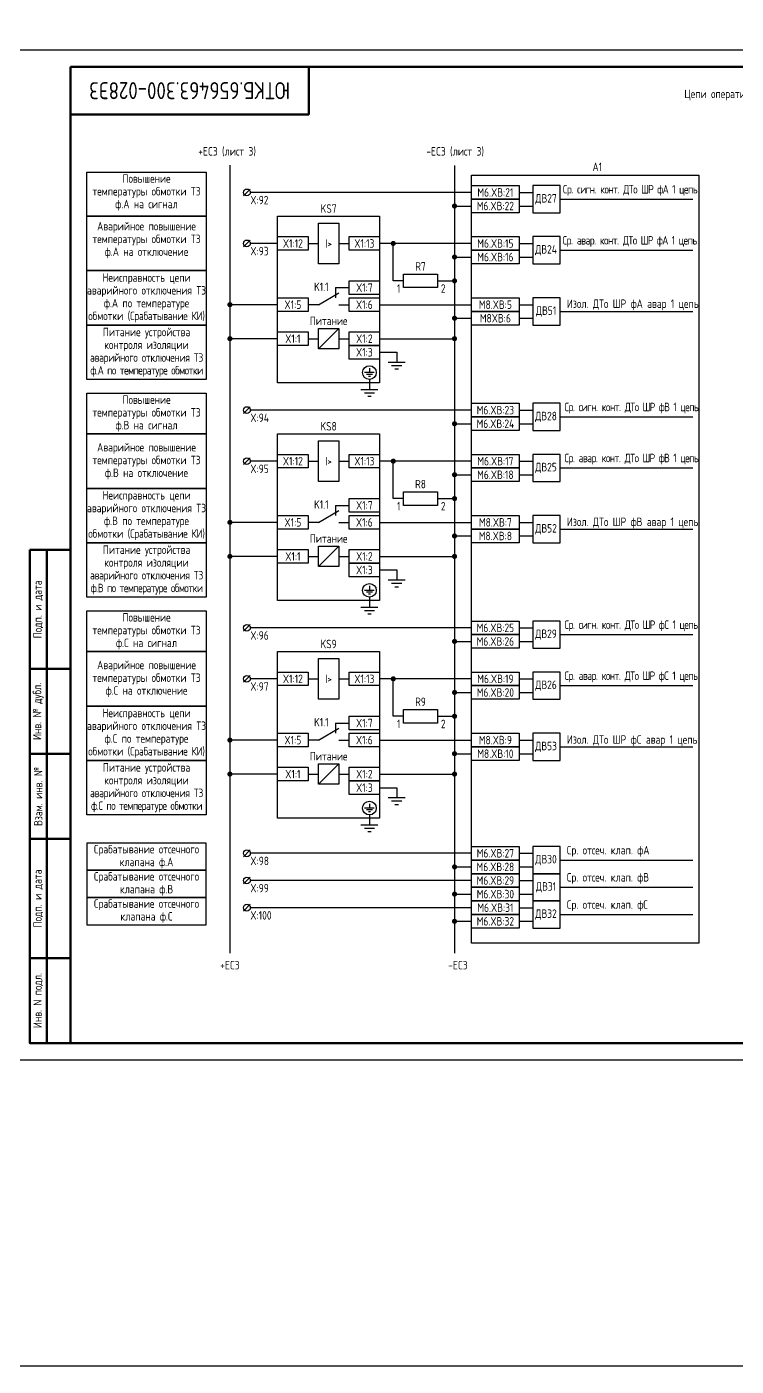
# Model space of a CAD drawing. Header units: millimetres. Extents: x -1117 to 4572, y -90 to 586.
# Drawn here: x 1267.1 to 1475.6, y -90 to 303.8 of the extents above; entities that cross this region are included whole.
import ezdxf

# ---------------------------------------------------------------- set-up
doc = ezdxf.new("R2010")
doc.units = ezdxf.units.MM
doc.styles.add('Gost_type_A', font='GOST_A.TTF')

# ---------------------------------------------------------------- blocks, each defined once
blk = doc.blocks.new('Штамп угловой верхний')
at = {"lineweight": 50}
blk.add_lwpolyline([(0, 0), (70, 0), (70, -14), (0, -14)], close=True, dxfattribs=at)
blk = doc.blocks.new('Формат_А3')
blk.add_lwpolyline([(-420, 297), (0, 297), (0, 0), (-420, 0)], close=True)
at = {"lineweight": 50}
blk.add_lwpolyline([(-400, 292), (-5, 292), (-5, 5), (-400, 5)], close=True, dxfattribs=at)
blk = doc.blocks.new('Штамп левый нижний')
at = {"lineweight": 50}
for points in [[(-12, 145), (-7, 145), (-7, 110), (-12, 110)], [(-7, 145), (0, 145), (0, 110), (-7, 110)], [(-12, 110), (-7, 110), (-7, 85), (-12, 85)], [(-7, 110), (0, 110), (0, 85), (-7, 85)], [(-12, 85), (-7, 85), (-7, 60), (-12, 60)], [(-7, 85), (0, 85), (0, 60), (-7, 60)], [(-12, 60), (-7, 60), (-7, 25), (-12, 25)], [(-7, 60), (0, 60), (0, 25), (-7, 25)], [(-12, 25), (-7, 25), (-7, 0), (-12, 0)], [(-7, 25), (0, 25), (0, 0), (-7, 0)]]:
    blk.add_lwpolyline(points, close=True, dxfattribs=at)
at = {"char_height": 2.5, "attachment_point": 5, "rotation": 90, "style": 'Gost_type_A'}
for s, insert, width in [('Подп. и дата', (-9.5, 127.5), 35), ('Инв. № дубл.', (-9.5, 97.5), 25), ('Взам. инв. №', (-9.5, 72.5), 25), ('Подп. и дата', (-9.5, 42.5), 35), ('Инв. N подл.', (-9.5, 12.5), 25)]:
    blk.add_mtext(s, dxfattribs=dict(at, insert=insert, width=width))
blk = doc.blocks.new('POINT')
at = {"const_width": 0.75}
blk.add_lwpolyline([(-0.375, 0, 1), (0.375, 0, 1)], format="xyb", close=True, dxfattribs=at)

msp = doc.modelspace()

# ---------------------------------------------------------------- linework, layer by layer
for p, q in [((1326.82, 263.07), (1326.82, 31.43)), ((1392.82, 262.97), (1392.82, 31.43)), ((1332.82, 256.07), (1330.82, 254.07)), ((1397.82, 255.07), (1332.82, 255.07)), ((1411.82, 255.07), (1415.82, 255.07)), ((1423.82, 253.07), (1462.82, 253.07)), ((1392.82, 251.07), (1397.82, 251.07)), ((1411.82, 251.07), (1415.82, 251.07)), ((1332.82, 241.07), (1330.82, 239.07)), ((1340.82, 240.07), (1332.82, 240.07)), ((1349.82, 240.07), (1352.82, 240.07)), ((1358.82, 240.07), (1361.82, 240.07)), ((1397.82, 240.07), (1370.82, 240.07)), ((1374.82, 229.07), (1374.82, 240.07)), ((1411.82, 240.07), (1415.82, 240.07)), ((1423.82, 238.07), (1462.82, 238.07)), ((1392.82, 236.07), (1397.82, 236.07)), ((1411.82, 236.07), (1415.82, 236.07)), ((1377.82, 229.07), (1374.82, 229.07)), ((1387.82, 229.07), (1392.82, 229.07)), ((1352.82, 222.07), (1358.82, 225.53)), ((1357.82, 227.07), (1361.82, 227.07)), ((1357.82, 227.07), (1357.82, 224.07)), ((1340.82, 222.07), (1326.82, 222.07)), ((1352.82, 222.07), (1349.82, 222.07)), ((1358.82, 222.07), (1361.82, 222.07)), ((1370.82, 222.07), (1397.82, 222.07)), ((1411.82, 222.07), (1415.82, 222.07)), ((1392.82, 218.07), (1397.82, 218.07)), ((1411.82, 218.07), (1415.82, 218.07)), ((1423.82, 220.07), (1462.82, 220.07)), ((1352.82, 209.07), (1358.82, 215.07)), ((1340.82, 212.07), (1326.82, 212.07)), ((1349.82, 212.07), (1352.82, 212.07)), ((1358.82, 212.07), (1361.82, 212.07)), ((1370.82, 212.07), (1392.82, 212.07)), ((1370.82, 208.07), (1375.82, 208.07)), ((1332.82, 192.07), (1330.82, 190.07)), ((1397.82, 191.07), (1332.82, 191.07)), ((1411.82, 191.07), (1415.82, 191.07)), ((1423.82, 189.07), (1462.82, 189.07)), ((1392.82, 187.07), (1397.82, 187.07)), ((1411.82, 187.07), (1415.82, 187.07)), ((1332.82, 177.07), (1330.82, 175.07)), ((1340.82, 176.07), (1332.82, 176.07)), ((1349.82, 176.07), (1352.82, 176.07)), ((1358.82, 176.07), (1361.82, 176.07)), ((1397.82, 176.07), (1370.82, 176.07)), ((1374.82, 165.07), (1374.82, 176.07)), ((1411.82, 176.07), (1415.82, 176.07)), ((1423.82, 174.07), (1462.82, 174.07)), ((1392.82, 172.07), (1397.82, 172.07)), ((1411.82, 172.07), (1415.82, 172.07)), ((1352.82, 158.07), (1358.82, 161.53)), ((1357.82, 163.07), (1361.82, 163.07)), ((1357.82, 163.07), (1357.82, 160.07)), ((1377.82, 165.07), (1374.82, 165.07)), ((1387.82, 165.07), (1392.82, 165.07)), ((1340.82, 158.07), (1326.82, 158.07)), ((1352.82, 158.07), (1349.82, 158.07)), ((1358.82, 158.07), (1361.82, 158.07)), ((1370.82, 158.07), (1397.82, 158.07)), ((1411.82, 158.07), (1415.82, 158.07)), ((1392.82, 154.07), (1397.82, 154.07)), ((1411.82, 154.07), (1415.82, 154.07)), ((1423.82, 156.07), (1462.82, 156.07)), ((1352.82, 145.07), (1358.82, 151.07)), ((1340.82, 148.07), (1326.82, 148.07)), ((1349.82, 148.07), (1352.82, 148.07)), ((1358.82, 148.07), (1361.82, 148.07)), ((1370.82, 148.07), (1392.82, 148.07)), ((1370.82, 144.07), (1375.82, 144.07)), ((1332.82, 128.07), (1330.82, 126.07)), ((1397.82, 127.07), (1332.82, 127.07)), ((1411.82, 127.07), (1415.82, 127.07)), ((1392.82, 123.07), (1397.82, 123.07)), ((1411.82, 123.07), (1415.82, 123.07)), ((1423.82, 125.07), (1462.82, 125.07)), ((1332.82, 113.07), (1330.82, 111.07)), ((1340.82, 112.07), (1332.82, 112.07)), ((1349.82, 112.07), (1352.82, 112.07)), ((1358.82, 112.07), (1361.82, 112.07)), ((1397.82, 112.07), (1370.82, 112.07)), ((1374.82, 101.07), (1374.82, 112.07)), ((1411.82, 112.07), (1415.82, 112.07)), ((1392.82, 108.07), (1397.82, 108.07)), ((1411.82, 108.07), (1415.82, 108.07)), ((1423.82, 110.07), (1462.82, 110.07)), ((1357.82, 99.07), (1361.82, 99.07)), ((1357.82, 99.07), (1357.82, 96.07)), ((1377.82, 101.07), (1374.82, 101.07)), ((1387.82, 101.07), (1392.82, 101.07)), ((1352.82, 94.07), (1358.82, 97.53)), ((1340.82, 94.07), (1326.82, 94.07)), ((1352.82, 94.07), (1349.82, 94.07)), ((1358.82, 94.07), (1361.82, 94.07)), ((1370.82, 94.07), (1397.82, 94.07)), ((1411.82, 94.07), (1415.82, 94.07)), ((1423.82, 92.07), (1462.82, 92.07)), ((1352.82, 81.07), (1358.82, 87.07)), ((1392.82, 90.07), (1397.82, 90.07)), ((1411.82, 90.07), (1415.82, 90.07)), ((1340.82, 84.07), (1326.82, 84.07)), ((1349.82, 84.07), (1352.82, 84.07)), ((1358.82, 84.07), (1361.82, 84.07)), ((1370.82, 84.07), (1392.82, 84.07)), ((1370.82, 80.07), (1375.82, 80.07)), ((1332.82, 61.79), (1330.82, 59.79)), ((1397.82, 60.79), (1332.82, 60.79)), ((1411.82, 60.79), (1415.82, 60.79)), ((1392.82, 56.79), (1397.82, 56.79)), ((1411.82, 56.79), (1415.82, 56.79)), ((1423.82, 58.79), (1462.82, 58.79)), ((1332.82, 53.79), (1330.82, 51.79)), ((1397.82, 52.79), (1332.82, 52.79)), ((1411.82, 52.79), (1415.82, 52.79)), ((1392.82, 48.79), (1397.82, 48.79)), ((1411.82, 48.79), (1415.82, 48.79)), ((1423.82, 50.79), (1462.82, 50.79)), ((1332.82, 45.79), (1330.82, 43.79)), ((1397.82, 44.79), (1332.82, 44.79)), ((1411.82, 44.79), (1415.82, 44.79)), ((1392.82, 40.79), (1397.82, 40.79)), ((1411.82, 40.79), (1415.82, 40.79)), ((1423.82, 42.79), (1462.82, 42.79))]:
    msp.add_line(p, q)
at = {"ltscale": 4.32}
for p, q in [((1378.32, 205.07), (1373.32, 205.07)), ((1375.82, 208.07), (1375.82, 205.07)), ((1369.24, 202.09), (1366.4, 202.09)), ((1368.67, 201.52), (1366.97, 201.52)), ((1368.1, 200.95), (1367.54, 200.95)), ((1367.82, 203.37), (1367.82, 202.09)), ((1377.32, 204.07), (1374.32, 204.07)), ((1376.32, 203.07), (1375.32, 203.07)), ((1370.32, 197.07), (1365.32, 197.07)), ((1367.82, 200.07), (1367.82, 197.07)), ((1369.32, 196.07), (1366.32, 196.07)), ((1368.32, 195.07), (1367.32, 195.07)), ((1375.82, 144.07), (1375.82, 141.07)), ((1369.24, 138.09), (1366.4, 138.09)), ((1367.82, 139.37), (1367.82, 138.09)), ((1378.32, 141.07), (1373.32, 141.07)), ((1377.32, 140.07), (1374.32, 140.07)), ((1376.32, 139.07), (1375.32, 139.07)), ((1368.67, 137.52), (1366.97, 137.52)), ((1368.1, 136.95), (1367.54, 136.95)), ((1367.82, 136.07), (1367.82, 133.07)), ((1370.32, 133.07), (1365.32, 133.07)), ((1369.32, 132.07), (1366.32, 132.07)), ((1368.32, 131.07), (1367.32, 131.07)), ((1375.82, 80.07), (1375.82, 77.07)), ((1367.82, 75.37), (1367.82, 74.09)), ((1378.32, 77.07), (1373.32, 77.07)), ((1377.32, 76.07), (1374.32, 76.07)), ((1376.32, 75.07), (1375.32, 75.07)), ((1369.24, 74.09), (1366.4, 74.09)), ((1368.67, 73.52), (1366.97, 73.52)), ((1368.1, 72.95), (1367.54, 72.95)), ((1367.82, 72.07), (1367.82, 69.07)), ((1370.32, 69.07), (1365.32, 69.07)), ((1369.32, 68.07), (1366.32, 68.07)), ((1368.32, 67.07), (1367.32, 67.07))]:
    msp.add_line(p, q, dxfattribs=at)
for points in [[(-1117.42, 586), (4572.48, 586), (4572.48, -90), (-1117.42, -90)], [(1319.82, 248.07), (1284.82, 248.07), (1284.82, 261.07), (1319.82, 261.07)], [(1397.82, 260.17), (1464.63, 260.17), (1464.63, 34.36), (1397.82, 34.36)], [(1397.82, 257.07), (1411.82, 257.07), (1411.82, 253.07), (1397.82, 253.07)], [(1397.82, 253.07), (1411.82, 253.07), (1411.82, 249.07), (1397.82, 249.07)], [(1319.82, 232.07), (1284.82, 232.07), (1284.82, 248.07), (1319.82, 248.07)], [(1340.82, 248.07), (1370.82, 248.07), (1370.82, 199.07), (1340.82, 199.07)], [(1352.82, 246.07), (1358.82, 246.07), (1358.82, 234.07), (1352.82, 234.07)], [(1340.82, 242.07), (1349.82, 242.07), (1349.82, 238.07), (1340.82, 238.07)], [(1361.82, 242.07), (1370.82, 242.07), (1370.82, 238.07), (1361.82, 238.07)], [(1397.82, 242.07), (1411.82, 242.07), (1411.82, 238.07), (1397.82, 238.07)], [(1397.82, 238.07), (1411.82, 238.07), (1411.82, 234.07), (1397.82, 234.07)], [(1319.82, 216.07), (1284.82, 216.07), (1284.82, 232.07), (1319.82, 232.07)], [(1361.82, 229.07), (1370.82, 229.07), (1370.82, 225.07), (1361.82, 225.07)], [(1377.82, 231.07), (1387.82, 231.07), (1387.82, 227.07), (1377.82, 227.07)], [(1340.82, 224.07), (1349.82, 224.07), (1349.82, 220.07), (1340.82, 220.07)], [(1361.82, 224.07), (1370.82, 224.07), (1370.82, 220.07), (1361.82, 220.07)], [(1397.82, 224.07), (1411.82, 224.07), (1411.82, 220.07), (1397.82, 220.07)], [(1397.82, 220.07), (1411.82, 220.07), (1411.82, 216.07), (1397.82, 216.07)], [(1319.82, 200.07), (1284.82, 200.07), (1284.82, 216.07), (1319.82, 216.07)], [(1340.82, 214.07), (1349.82, 214.07), (1349.82, 210.07), (1340.82, 210.07)], [(1352.82, 215.07), (1358.82, 215.07), (1358.82, 209.07), (1352.82, 209.07)], [(1361.82, 214.07), (1370.82, 214.07), (1370.82, 210.07), (1361.82, 210.07)], [(1361.82, 210.07), (1370.82, 210.07), (1370.82, 206.07), (1361.82, 206.07)], [(1319.82, 184.07), (1284.82, 184.07), (1284.82, 196.07), (1319.82, 196.07)], [(1397.82, 193.07), (1411.82, 193.07), (1411.82, 189.07), (1397.82, 189.07)], [(1397.82, 189.07), (1411.82, 189.07), (1411.82, 185.07), (1397.82, 185.07)], [(1319.82, 168.07), (1284.82, 168.07), (1284.82, 184.07), (1319.82, 184.07)], [(1340.82, 184.07), (1370.82, 184.07), (1370.82, 135.07), (1340.82, 135.07)], [(1352.82, 182.07), (1358.82, 182.07), (1358.82, 170.07), (1352.82, 170.07)], [(1340.82, 178.07), (1349.82, 178.07), (1349.82, 174.07), (1340.82, 174.07)], [(1361.82, 178.07), (1370.82, 178.07), (1370.82, 174.07), (1361.82, 174.07)], [(1397.82, 178.07), (1411.82, 178.07), (1411.82, 174.07), (1397.82, 174.07)], [(1397.82, 174.07), (1411.82, 174.07), (1411.82, 170.07), (1397.82, 170.07)], [(1319.82, 152.07), (1284.82, 152.07), (1284.82, 168.07), (1319.82, 168.07)], [(1377.82, 167.07), (1387.82, 167.07), (1387.82, 163.07), (1377.82, 163.07)], [(1361.82, 165.07), (1370.82, 165.07), (1370.82, 161.07), (1361.82, 161.07)], [(1340.82, 160.07), (1349.82, 160.07), (1349.82, 156.07), (1340.82, 156.07)], [(1361.82, 160.07), (1370.82, 160.07), (1370.82, 156.07), (1361.82, 156.07)], [(1397.82, 160.07), (1411.82, 160.07), (1411.82, 156.07), (1397.82, 156.07)], [(1397.82, 160.07), (1411.82, 160.07), (1411.82, 156.07), (1397.82, 156.07)], [(1397.82, 156.07), (1411.82, 156.07), (1411.82, 152.07), (1397.82, 152.07)], [(1319.82, 136.07), (1284.82, 136.07), (1284.82, 152.07), (1319.82, 152.07)], [(1340.82, 150.07), (1349.82, 150.07), (1349.82, 146.07), (1340.82, 146.07)], [(1352.82, 151.07), (1358.82, 151.07), (1358.82, 145.07), (1352.82, 145.07)], [(1361.82, 150.07), (1370.82, 150.07), (1370.82, 146.07), (1361.82, 146.07)], [(1361.82, 146.07), (1370.82, 146.07), (1370.82, 142.07), (1361.82, 142.07)], [(1319.82, 120.07), (1284.82, 120.07), (1284.82, 132.07), (1319.82, 132.07)], [(1397.82, 129.07), (1411.82, 129.07), (1411.82, 125.07), (1397.82, 125.07)], [(1397.82, 125.07), (1411.82, 125.07), (1411.82, 121.07), (1397.82, 121.07)], [(1319.82, 104.07), (1284.82, 104.07), (1284.82, 120.07), (1319.82, 120.07)], [(1340.82, 120.07), (1370.82, 120.07), (1370.82, 71.07), (1340.82, 71.07)], [(1352.82, 118.07), (1358.82, 118.07), (1358.82, 106.07), (1352.82, 106.07)], [(1340.82, 114.07), (1349.82, 114.07), (1349.82, 110.07), (1340.82, 110.07)], [(1361.82, 114.07), (1370.82, 114.07), (1370.82, 110.07), (1361.82, 110.07)], [(1397.82, 114.07), (1411.82, 114.07), (1411.82, 110.07), (1397.82, 110.07)], [(1397.82, 110.07), (1411.82, 110.07), (1411.82, 106.07), (1397.82, 106.07)], [(1319.82, 88.07), (1284.82, 88.07), (1284.82, 104.07), (1319.82, 104.07)], [(1377.82, 103.07), (1387.82, 103.07), (1387.82, 99.07), (1377.82, 99.07)], [(1361.82, 101.07), (1370.82, 101.07), (1370.82, 97.07), (1361.82, 97.07)], [(1340.82, 96.07), (1349.82, 96.07), (1349.82, 92.07), (1340.82, 92.07)], [(1361.82, 96.07), (1370.82, 96.07), (1370.82, 92.07), (1361.82, 92.07)], [(1397.82, 96.07), (1411.82, 96.07), (1411.82, 92.07), (1397.82, 92.07)], [(1397.82, 96.07), (1411.82, 96.07), (1411.82, 92.07), (1397.82, 92.07)], [(1397.82, 92.07), (1411.82, 92.07), (1411.82, 88.07), (1397.82, 88.07)], [(1319.82, 72.07), (1284.82, 72.07), (1284.82, 88.07), (1319.82, 88.07)], [(1352.82, 87.07), (1358.82, 87.07), (1358.82, 81.07), (1352.82, 81.07)], [(1340.82, 86.07), (1349.82, 86.07), (1349.82, 82.07), (1340.82, 82.07)], [(1361.82, 86.07), (1370.82, 86.07), (1370.82, 82.07), (1361.82, 82.07)], [(1361.82, 82.07), (1370.82, 82.07), (1370.82, 78.07), (1361.82, 78.07)], [(1397.82, 62.79), (1411.82, 62.79), (1411.82, 58.79), (1397.82, 58.79)], [(1397.82, 58.79), (1411.82, 58.79), (1411.82, 54.79), (1397.82, 54.79)], [(1397.82, 54.79), (1411.82, 54.79), (1411.82, 50.79), (1397.82, 50.79)], [(1397.82, 50.79), (1411.82, 50.79), (1411.82, 46.79), (1397.82, 46.79)], [(1397.82, 46.79), (1411.82, 46.79), (1411.82, 42.79), (1397.82, 42.79)], [(1397.82, 42.79), (1411.82, 42.79), (1411.82, 38.79), (1397.82, 38.79)]]:
    msp.add_lwpolyline(points, close=True)
at = {"ltscale": 4}
for points in [[(1415.82, 249.07), (1423.82, 249.07), (1423.82, 257.07), (1415.82, 257.07)], [(1415.82, 234.07), (1423.82, 234.07), (1423.82, 242.07), (1415.82, 242.07)], [(1415.82, 216.07), (1423.82, 216.07), (1423.82, 224.07), (1415.82, 224.07)], [(1415.82, 185.07), (1423.82, 185.07), (1423.82, 193.07), (1415.82, 193.07)], [(1415.82, 170.07), (1423.82, 170.07), (1423.82, 178.07), (1415.82, 178.07)], [(1415.82, 152.07), (1423.82, 152.07), (1423.82, 160.07), (1415.82, 160.07)], [(1415.82, 121.07), (1423.82, 121.07), (1423.82, 129.07), (1415.82, 129.07)], [(1415.82, 106.07), (1423.82, 106.07), (1423.82, 114.07), (1415.82, 114.07)], [(1415.82, 88.07), (1423.82, 88.07), (1423.82, 96.07), (1415.82, 96.07)], [(1415.82, 54.79), (1423.82, 54.79), (1423.82, 62.79), (1415.82, 62.79)], [(1415.82, 46.79), (1423.82, 46.79), (1423.82, 54.79), (1415.82, 54.79)], [(1415.82, 38.79), (1423.82, 38.79), (1423.82, 46.79), (1415.82, 46.79)]]:
    msp.add_lwpolyline(points, close=True, dxfattribs=at)
at = {"linetype": 'Continuous', "ltscale": 4}
for points in [[(1284.82, 55.79), (1319.82, 55.79), (1319.82, 63.79), (1284.82, 63.79)], [(1284.82, 47.79), (1319.82, 47.79), (1319.82, 55.79), (1284.82, 55.79)], [(1284.82, 39.79), (1319.82, 39.79), (1319.82, 47.79), (1284.82, 47.79)]]:
    msp.add_lwpolyline(points, close=True, dxfattribs=at)
for centre, radius in [((1331.82, 255.07), 1), ((1331.82, 240.07), 1), ((1367.82, 202.09), 2.02), ((1331.82, 191.07), 1), ((1331.82, 176.07), 1), ((1367.82, 138.09), 2.02), ((1331.82, 127.07), 1), ((1331.82, 112.07), 1), ((1367.82, 74.09), 2.02), ((1331.82, 60.79), 1), ((1331.82, 52.79), 1), ((1331.82, 44.79), 1)]:
    msp.add_circle(centre, radius)

# ---------------------------------------------------------------- block references
at = {"color": 1}
for name, p in [('Формат_А3', (1680, 0)), ('Штамп левый нижний', (1280, 5))]:
    msp.add_blockref(name, p, dxfattribs=at)
for name, p in [('Штамп угловой верхний', (1280, 292)), ('POINT', (1392.82, 251.07)), ('POINT', (1374.82, 240.07)), ('POINT', (1392.82, 236.07)), ('POINT', (1392.82, 229.07)), ('POINT', (1326.82, 222.07)), ('POINT', (1392.82, 218.07)), ('POINT', (1326.82, 212.07)), ('POINT', (1392.82, 212.07)), ('POINT', (1392.82, 187.07)), ('POINT', (1374.82, 176.07)), ('POINT', (1392.82, 172.07)), ('POINT', (1392.82, 165.07)), ('POINT', (1326.82, 158.07)), ('POINT', (1392.82, 154.07)), ('POINT', (1326.82, 148.07)), ('POINT', (1392.82, 148.07)), ('POINT', (1392.82, 123.07)), ('POINT', (1374.82, 112.07)), ('POINT', (1392.82, 108.07)), ('POINT', (1392.82, 101.07)), ('POINT', (1326.82, 94.07)), ('POINT', (1392.82, 90.07)), ('POINT', (1326.82, 84.07)), ('POINT', (1392.82, 84.07)), ('POINT', (1392.82, 56.79)), ('POINT', (1392.82, 48.79)), ('POINT', (1392.82, 40.79))]:
    msp.add_blockref(name, p)

# ---------------------------------------------------------------- texts
at = {"insert": (1315, 285), "char_height": 5, "width": 70, "attachment_point": 5, "rotation": 180, "style": 'Gost_type_A'}
msp.add_mtext('ЮТКБ.656463.300-028Э3', dxfattribs=at)
at = {"lineweight": 25, "insert": (1478.25, 283.71), "char_height": 2.5, "width": 145, "attachment_point": 5, "line_spacing_factor": 0.9, "style": 'Gost_type_A'}
msp.add_mtext('Цепи оперативного тока ТЗ ', dxfattribs=at)
at = {"char_height": 2.5, "style": 'Gost_type_A'}
for s, insert, width, attachment_point in [('+EC3 (лист 3)', (1326, 265.65), 18, 8), ('-EC3 (лист 3)', (1393, 265.65), 20, 8), ('M6.XВ:21', (1404.82, 255.07), 14, 5), ('{\\T0.9;Ср. сигн. конт. ДТо ШР фА 1 цепь}', (1424.66, 254.07), 39.6324, 7), ('M6.XВ:22', (1404.82, 251.07), 14, 5), ('ДВ27', (1419.7, 253.07), 7.7588, 5), ('X1:12', (1345.32, 240.07), 9.0043, 5), ('I>', (1355.82, 240.07), 6.0044, 5), ('X1:13', (1366.32, 240.07), 9.0043, 5), ('M6.XВ:15', (1404.82, 240.07), 13.6932, 5), ('{\\T0.9;Ср. авар. конт. ДТо ШР фА 1 цепь}', (1424.57, 239.07), 39.6143, 7), ('M6.XВ:16', (1404.82, 236.07), 14, 5), ('ДВ24', (1419.7, 238.07), 7.7588, 5), ('X1:7', (1366.32, 227.07), 9.0043, 5), ('X1:5', (1345.32, 222.07), 9.0043, 5), ('X1:6', (1366.32, 222.07), 9.0043, 5), ('M8.XВ:5', (1404.82, 222.07), 14, 5), ('ДВ51', (1419.7, 220.07), 7.7588, 5), ('Изол. ДТо ШР фА авар 1 цепь', (1425.82, 220.43), 42.7082, 7), ('Питание', (1355.82, 216.07), 12, 8), ('M8XВ:6', (1404.82, 218.07), 14, 5), ('X1:1', (1345.32, 212.07), 9.0043, 5), ('X1:2', (1366.32, 212.07), 9.0043, 5), ('X1:3', (1366.32, 208.07), 9.0043, 5), ('{\\T0.9;Ср. сигн. конт. ДТо ШР фB 1 цепь}', (1425.1, 190.07), 46.0438, 7), ('M6.XВ:23', (1404.82, 191.07), 14, 5), ('ДВ28', (1419.7, 189.07), 7.7588, 5), ('M6.XВ:24', (1404.82, 187.07), 14, 5), ('X1:12', (1345.32, 176.07), 9.0043, 5), ('I>', (1355.82, 176.07), 6.0044, 5), ('X1:13', (1366.32, 176.07), 9.0043, 5), ('M6.XВ:17', (1404.82, 176.07), 14, 5), ('{\\T0.9;Ср. авар. конт. ДТо ШР фB 1 цепь}', (1425.1, 175.07), 46.288, 7), ('M6.XВ:18', (1404.82, 172.07), 14, 5), ('ДВ25', (1419.7, 174.07), 7.7588, 5), ('X1:7', (1366.32, 163.07), 9.0043, 5), ('X1:5', (1345.32, 158.07), 9.0043, 5), ('X1:6', (1366.32, 158.07), 9.0043, 5), ('M8.XВ:7', (1404.82, 158.07), 14, 5), ('ДВ52', (1419.7, 156.07), 7.7588, 5), ('Изол. ДТо ШР фB авар 1 цепь', (1425.82, 156.31), 43.5604, 7), ('Питание', (1355.82, 152.07), 12, 8), ('M8.XВ:8', (1404.82, 154.07), 14, 5), ('X1:1', (1345.32, 148.07), 9.0043, 5), ('X1:2', (1366.32, 148.07), 9.0043, 5), ('X1:3', (1366.32, 144.07), 9.0043, 5), ('M6.XВ:25', (1404.82, 127.07), 14, 5), ('ДВ29', (1419.7, 125.07), 7.7588, 5), ('{\\T0.9;Ср. сигн. конт. ДТо ШР фC 1 цепь}', (1425.1, 126.07), 46.0438, 7), ('M6.XВ:26', (1404.82, 123.07), 14, 5), ('{\\T0.9;Ср. авар. конт. ДТо ШР фC 1 цепь}', (1425.1, 111.07), 46.288, 7), ('X1:12', (1345.32, 112.07), 9.0043, 5), ('I>', (1355.82, 112.07), 6.0044, 5), ('X1:13', (1366.32, 112.07), 9.0043, 5), ('M6.XВ:19', (1404.82, 112.07), 14, 5), ('ДВ26', (1419.7, 110.07), 7.7588, 5), ('M6.XВ:20', (1404.82, 108.07), 14, 5), ('X1:7', (1366.32, 99.07), 9.0043, 5), ('X1:5', (1345.32, 94.07), 9.0043, 5), ('X1:6', (1366.32, 94.07), 9.0043, 5), ('M8.XВ:9', (1404.82, 94.07), 14, 5), ('Изол. ДТо ШР фC авар 1 цепь', (1425.82, 92.31), 43.5604, 7), ('Питание', (1355.82, 88.07), 12, 8), ('M8.XВ:10', (1404.82, 90.07), 14, 5), ('ДВ53', (1419.7, 92.07), 7.7588, 5), ('X1:1', (1345.32, 84.07), 9.0043, 5), ('X1:2', (1366.32, 84.07), 9.0043, 5), ('X1:3', (1366.32, 80.07), 9.0043, 5), ('M6.XВ:27', (1404.82, 60.79), 14, 5), ('ДВ30', (1419.7, 58.79), 7.7588, 5), ('Ср. отсеч. клап. фА', (1425.82, 59.79), 33.0751, 7), ('M6.XВ:28', (1404.82, 56.79), 14, 5), ('M6.XВ:29', (1404.82, 52.79), 14, 5), ('ДВ31', (1419.7, 50.79), 7.7588, 5), ('Ср. отсеч. клап. фВ', (1425.82, 51.79), 33.0751, 7), ('M6.XВ:30', (1404.82, 48.79), 14, 5), ('M6.XВ:31', (1404.82, 44.79), 14, 5), ('ДВ32', (1419.7, 42.79), 7.7588, 5), ('Ср. отсеч. клап. фС', (1425.82, 43.79), 33.0751, 7), ('M6.XВ:32', (1404.82, 40.79), 14, 5), ('+EC3', (1326.82, 26.66), 18, 8), ('\\pxt6;-EC3', (1393.82, 26.66), 20, 8)]:
    msp.add_mtext(s, dxfattribs=dict(at, insert=insert, width=width, attachment_point=attachment_point))
at = {"char_height": 2.5, "line_spacing_factor": 0.9, "style": 'Gost_type_A'}
for s, insert, width, attachment_point in [('Повышение\\Pтемпературы обмотки ТЗ ф.А на сигнал', (1302.32, 255.07), 35, 5), ('A1', (1434.76, 261.31), 73.8762, 8), ('X:92', (1332.82, 254.07), 8, 1), ('KS7', (1355.82, 249.07), 30, 8), ('Аварийное повышение\\Pтемпературы обмотки ТЗ ф.А на отключение', (1302.32, 241.07), 35, 5), ('X:93', (1332.82, 239.07), 8, 1), ('R7', (1382.82, 232.07), 10, 8), ('Неисправность цепи аварийного отключения ТЗ ф.А по температуре обмотки {\\T0.95;(Срабатывание КИ)}', (1302.32, 224.07), 35, 5), ('K1.1', (1355.82, 226.07), 12, 9), ('{\\T0.9;1}', (1376.82, 228.07), 5, 3), ('{\\T0.9;2}', (1388.82, 228.07), 5, 1), ('Питание устройства контроля изоляции\\P{\\T0.95;аварийного отключения ТЗ \\T0.9;ф.А по температуре обмотки }', (1302.32, 208.07), 35, 5), ('Повышение\\Pтемпературы обмотки ТЗ ф.В на сигнал', (1302.32, 190.07), 35, 5), ('X:94', (1332.82, 190.07), 8, 1), ('KS8', (1355.82, 185.07), 30, 8), ('Аварийное повышение\\Pтемпературы обмотки ТЗ ф.В на отключение', (1302.32, 176.07), 35, 5), ('X:95', (1332.82, 175.07), 8, 1), ('R8', (1382.82, 168.07), 10, 8), ('Неисправность цепи аварийного отключения ТЗ ф.В по температуре обмотки {\\T0.95;(Срабатывание КИ)}', (1302.32, 160.07), 35, 5), ('K1.1', (1355.82, 162.07), 12, 9), ('{\\T0.9;1}', (1376.82, 164.07), 5, 3), ('{\\T0.9;2}', (1388.82, 164.07), 5, 1), ('Питание устройства контроля изоляции\\P{\\T0.95;аварийного отключения ТЗ \\T0.9;ф.В по температуре обмотки }', (1302.32, 144.07), 35, 5), ('Повышение\\Pтемпературы обмотки ТЗ ф.С на сигнал', (1302.32, 126.07), 35, 5), ('X:96', (1332.82, 126.07), 8, 1), ('KS9', (1355.82, 121.07), 30, 8), ('Аварийное повышение\\Pтемпературы обмотки ТЗ ф.С на отключение', (1302.32, 112.07), 35, 5), ('X:97', (1332.82, 111.07), 8, 1), ('R9', (1382.82, 104.07), 10, 8), ('Неисправность цепи аварийного отключения ТЗ ф.С по температуре обмотки {\\T0.95;(Срабатывание КИ)}', (1302.32, 96.07), 35, 5), ('K1.1', (1355.82, 98.07), 12, 9), ('{\\T0.9;1}', (1376.82, 100.07), 5, 3), ('{\\T0.9;2}', (1388.82, 100.07), 5, 1), ('Питание устройства контроля изоляции\\P{\\T0.95;аварийного отключения ТЗ \\T0.9;ф.С по температуре обмотки }', (1302.32, 80.07), 35, 5), ('Срабатывание отсечного клапана ф.А', (1302.32, 59.79), 35, 5), ('X:98', (1332.82, 59.79), 8, 1), ('Срабатывание отсечного клапана ф.В', (1302.32, 51.79), 35, 5), ('X:99', (1332.82, 51.79), 8, 1), ('Срабатывание отсечного клапана ф.С', (1302.32, 43.79), 35, 5), ('X:100', (1332.82, 43.79), 8, 1)]:
    msp.add_mtext(s, dxfattribs=dict(at, insert=insert, width=width, attachment_point=attachment_point))

doc.saveas('drawing.dxf')
